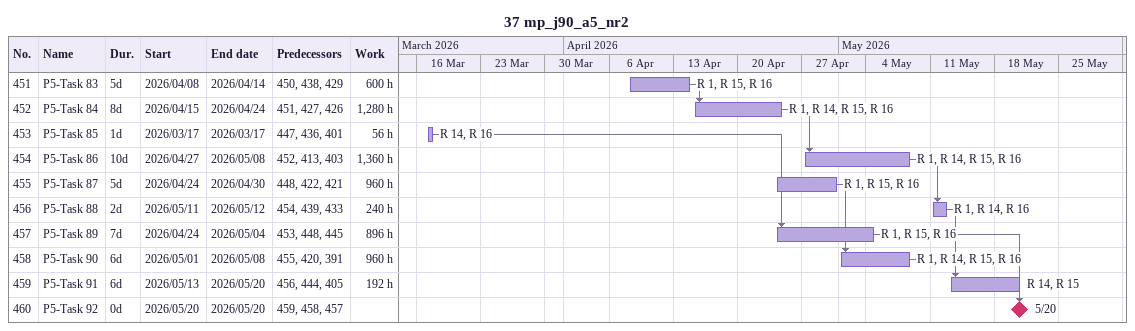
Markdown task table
37 mp_j90_a5_nr2

| ID | Task | Duration | Start | Finish | Predecessors | Resources | Work (h) |
|---|---|---|---|---|---|---|---|
| 451 | P5-Task 83 | 5d | 2026-04-08 | 2026-04-14 | 450, 438, 429 | R 1, R 15, R 16 | 600 |
| 452 | P5-Task 84 | 8d | 2026-04-15 | 2026-04-24 | 451, 427, 426 | R 1, R 14, R 15, R 16 | 1280 |
| 453 | P5-Task 85 | 1d | 2026-03-17 | 2026-03-17 | 447, 436, 401 | R 14, R 16 | 56 |
| 454 | P5-Task 86 | 10d | 2026-04-27 | 2026-05-08 | 452, 413, 403 | R 1, R 14, R 15, R 16 | 1360 |
| 455 | P5-Task 87 | 5d | 2026-04-24 | 2026-04-30 | 448, 422, 421 | R 1, R 15, R 16 | 960 |
| 456 | P5-Task 88 | 2d | 2026-05-11 | 2026-05-12 | 454, 439, 433 | R 1, R 14, R 16 | 240 |
| 457 | P5-Task 89 | 7d | 2026-04-24 | 2026-05-04 | 453, 448, 445 | R 1, R 15, R 16 | 896 |
| 458 | P5-Task 90 | 6d | 2026-05-01 | 2026-05-08 | 455, 420, 391 | R 1, R 14, R 15, R 16 | 960 |
| 459 | P5-Task 91 | 6d | 2026-05-13 | 2026-05-20 | 456, 444, 405 | R 14, R 15 | 192 |
| 460 | P5-Task 92 | 0d | 2026-05-20 | 2026-05-20 | 459, 458, 457 |  |  |
